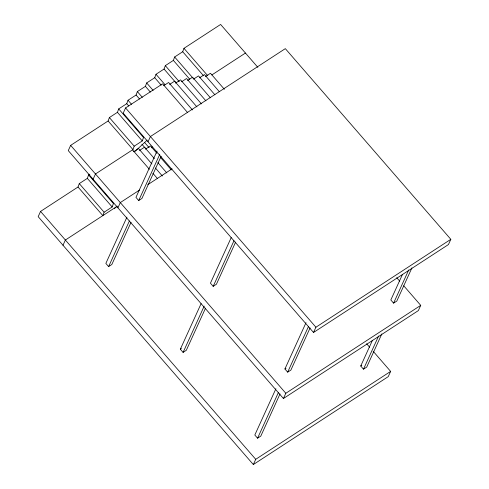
<?xml version="1.0" encoding="UTF-8"?>
<svg xmlns="http://www.w3.org/2000/svg" width="489" height="489" viewBox="0 0 489 489"><rect width="100%" height="100%" fill="white"/><g stroke="black" fill="none" stroke-linecap="round" stroke-linejoin="round"><path stroke-width="0.73" d="M373.156 351.255L390.638 371.402L388.248 376.64L253.333 464.55L38.173 216.658L40.556 211.419L78.014 187.012L79.279 183.607L87.335 178.357L88.607 174.952L89.848 174.145M403.731 285.772L420.736 305.362L418.346 310.601L283.431 398.511L68.264 150.618L70.654 145.38L108.112 120.972L109.377 117.568L117.433 112.317L118.705 108.913L126.755 103.662L128.026 100.257L136.083 95.013L137.348 91.602L145.404 86.357L146.676 82.947L154.726 77.702L155.997 74.291L164.053 69.047L165.319 65.642L173.375 60.391L174.646 56.987L182.703 51.736L183.968 48.332L220.618 24.45L257.856 67.354M88.607 174.952L113.43 203.552L112.164 206.963L104.108 212.208L102.837 215.618L78.014 187.012M93.093 179.225L95.483 173.98L132.935 149.579L134.206 146.168L142.262 140.924L143.528 137.513L118.705 108.913M62.995 245.264L65.385 240.02L117.177 206.272M187.458 112.403L162.629 83.802L125.575 107.941L123.191 113.185L313.528 332.471L448.444 244.561L450.827 239.323L285.319 48.637L150.404 136.547L148.014 141.786M117.916 207.825L120.306 202.587L139.487 190.087M126.951 217.116L105.856 263.406L108.619 266.584L111.84 264.482L131.046 222.336M157.048 151.077L135.954 197.367L138.711 200.545L141.932 198.442L161.138 156.297M108.619 266.584L129.396 220.985M138.711 200.545L159.805 154.255M205.527 308.149L186.315 350.289L183.094 352.392L180.337 349.213L201.12 303.614M231.211 237.575L210.435 283.174L213.192 286.352L216.413 284.25L235.619 242.11M183.094 352.392L204.194 306.102M213.192 286.352L233.974 240.753M275.912 388.731L254.818 435.021L257.575 438.199L260.796 436.102L280.001 393.957M310.099 327.917L290.894 370.063L287.673 372.16L284.916 368.981L306.01 322.691M257.575 438.199L278.357 392.6M287.673 372.16L308.455 326.56M253.333 464.55L255.723 459.312L390.638 371.402M283.431 398.511L285.82 393.272L420.736 305.362M313.528 332.471L315.912 327.227L450.827 239.323M381.83 333.92L366.719 367.086L363.492 369.183L360.735 366.004L372.386 340.442M402.484 274.402L390.833 299.965L393.59 303.143L396.811 301.047L411.927 267.88M363.492 369.183L378.608 336.022M393.59 303.143L408.706 269.983M134.872 151.535L147.177 140.111M114.285 208.748L117.085 206.15M163.65 85.709L168.607 82.482L192.44 109.939M169.634 84.395L174.591 81.168L196.933 106.908M175.612 83.081L180.569 79.848L201.425 103.876M181.59 81.761L186.547 78.533L205.912 100.844M187.574 80.447L192.525 77.213L210.404 97.806M193.552 79.126L198.51 75.899L214.891 94.774M199.53 77.812L204.488 74.579L219.384 91.743M205.508 76.492L210.466 73.264L224.372 89.279M211.847 74.945L245.447 53.05M133.558 151.755L138.515 148.522L151.92 163.968M139.536 150.435L144.493 147.207L154.426 158.644M145.514 149.121L150.471 145.887L156.926 153.326M151.498 147.8L152.733 146.993M147.776 184.683L172.097 168.839M180.337 349.213L181.413 348.51M284.916 368.981L285.986 368.284M360.735 366.004L361.811 365.307M396.732 277.709L399.733 281.163M183.968 48.332L207.801 75.789M182.703 51.736L203.552 75.764M174.646 56.987L193.516 78.723M173.375 60.391L189.763 79.267M165.319 65.642L179.225 81.657M164.053 69.047L175.967 82.775M155.997 74.291L164.934 84.591M154.726 77.702L161.181 85.135M146.676 82.947L153.13 90.386M145.404 86.357L150.367 92.079M366.658 343.773L369.653 347.227M137.348 91.602L142.317 97.323M136.083 95.013L139.554 99.016M128.026 100.257L131.504 104.261M126.755 103.662L128.741 105.954M125.575 107.941L315.912 327.227M160.404 157.33L171.327 169.915M144.658 142.55L149.127 147.696M117.433 112.317L142.262 140.924M157.898 162.654L166.835 172.947M141.902 144.237L145.875 148.815M155.392 167.971L162.348 175.979M109.377 117.568L134.206 146.168M108.112 120.972L132.935 149.579M132.531 149.842L149.414 169.292M152.892 173.295L157.36 178.442M70.654 145.38L285.82 393.272M87.335 178.357L112.164 206.963M79.279 183.607L104.108 212.208M40.556 211.419L255.723 459.312"/></g></svg>
